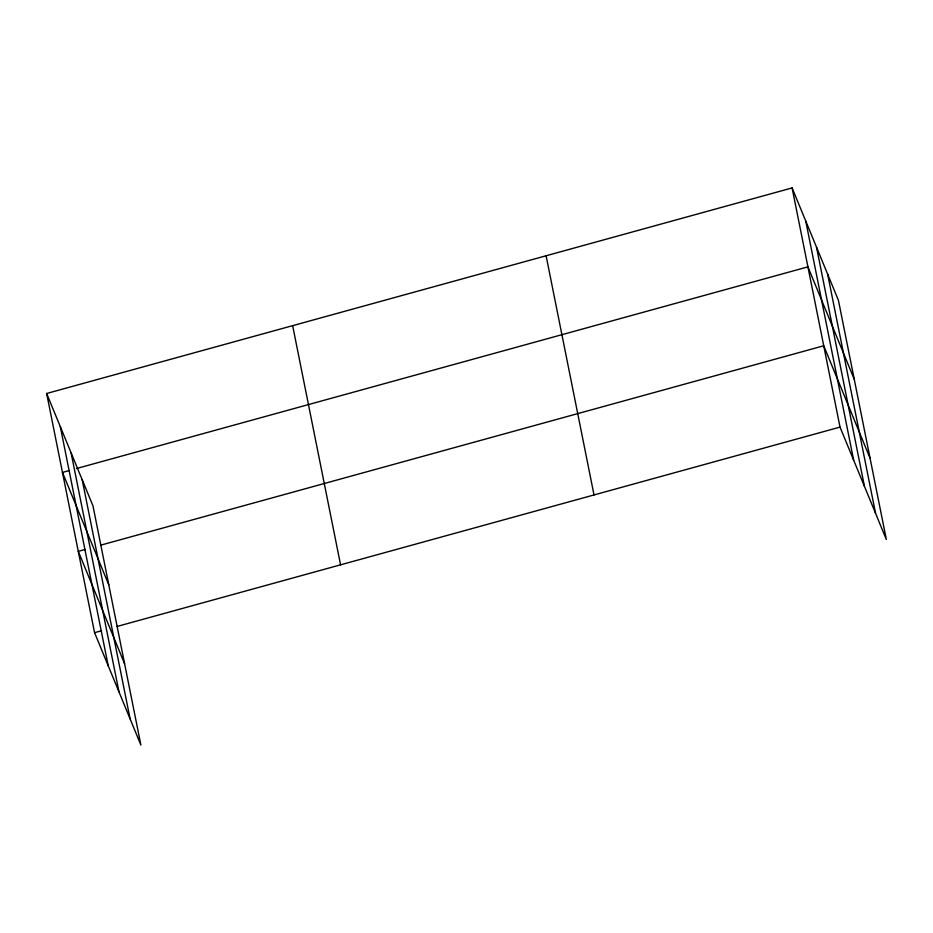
<?xml version="1.0" encoding="UTF-8"?>
<svg xmlns="http://www.w3.org/2000/svg" width="933" height="933" viewBox="0 0 933 933"><rect width="100%" height="100%" fill="white"/><g stroke="black" fill="none" stroke-linecap="round" stroke-linejoin="round"><path stroke-width="1.4" d="M46.65 393.493L92.973 505.896L140.895 745.07L94.571 632.667L46.65 393.493L792.105 187.93L838.429 300.333L886.35 539.507L840.027 427.104L792.105 187.93M69.45 470.5L62.464 472.425L108.788 584.828M76.436 468.564L807.92 266.861L854.243 379.253M85.265 549.42L78.279 551.356L124.602 663.748M100.636 545.187L823.734 345.781L870.057 458.185M94.571 632.667L101.557 630.743M116.928 626.498L840.027 427.104M827.641 274.162L875.562 513.337M816.527 247.198L864.448 486.373M805.75 221.028L853.66 460.202M546.108 255.77L594.018 494.945M292.647 325.664L340.568 564.827M82.197 479.725L130.107 718.9M71.083 452.762L118.992 691.936M60.295 426.591L108.216 665.765"/></g></svg>
